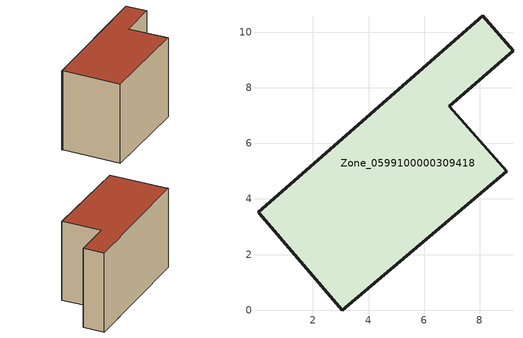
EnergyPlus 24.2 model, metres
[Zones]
Zone_0599100000309418
 floor ground (C_G): 0.02,3.52 8.11,10.59 9.2,9.34 6.91,7.34 8.97,4.99 3.06,0 0.06,3.48 z0
 wall outside (C_F): 0.06,3.48 3.06,0 8.97,4.99 6.91,7.34 9.2,9.34 8.11,10.59 0.02,3.52 0.06,3.48 z0:6.46
 roof outside (C_R): 0.02,3.52 0.06,3.48 3.06,0 8.97,4.99 6.91,7.34 9.2,9.34 8.11,10.59 z6.46
[BUILDING]
Pand.0599100000309418: North Axis=0; Terrain=City; Loads Convergence Tolerance Value=0.04; Temperature Convergence Tolerance Value=0.4; Solar Distribution=FullExterior; Maximum Number of Warmup Days=25; Minimum Number of Warmup Days=1
[Site:Location]
Rotterdam.The.Hague.AP_ZH_NLD Design_Conditions: Latitude=51.96; Longitude=4.45; Time Zone=1; Elevation=-4.5
[SITE:GROUNDTEMPERATURE:BUILDINGSURFACE]
18, 18, 18, 18, 18, 18, 18, 18, 18, 18, 18, 18
[MATERIAL] Thermal Absorptance=0.9; Solar Absorptance=0.7; Visible Absorptance=0.7
Name | Roughness | Thickness | Conductivity | Density | Specific Heat
G.TI.1946 | MediumSmooth | 0.15 | 1 | 540 | 1210
F.TI.1946 | Rough | 0.3 | 0.857143 | 1920 | 840
R.TI.1946 | MediumRough | 0.2 | 0.1 | 1500 | 1000
[CONSTRUCTION]
C_G: G.TI.1946
C_F: F.TI.1946
C_R: R.TI.1946
[ZONE]
Zone_0599100000309418: Type=1; Multiplier=1; Ceiling Height=Autocalculate; Volume=Autocalculate; Floor Area=autocalculate; Part of Total Floor Area=Yes
[ZONEINFILTRATION:DESIGNFLOWRATE]
Infil_Zone_0599100000309418: Zone or ZoneList or Space or SpaceList=Zone_0599100000309418; Schedule=AlwaysOn; Design Flow Rate Calculation Method=Flow/Area; Flow Rate per Floor Area=0.003; Constant Term Coefficient=1; Temperature Term Coefficient=0; Velocity Term Coefficient=0; Velocity Squared Term Coefficient=0
[HVACTEMPLATE:ZONE:IDEALLOADSAIRSYSTEM]
Zone_0599100000309418: Maximum Heating Supply Air Temperature=50; Minimum Cooling Supply Air Temperature=13; Maximum Heating Supply Air Humidity Ratio=0.0156; Minimum Cooling Supply Air Humidity Ratio=0.0077; Heating Limit=NoLimit; Cooling Limit=NoLimit; Dehumidification Control Type=ConstantSensibleHeatRatio; Cooling Sensible Heat Ratio=0.7; Dehumidification Setpoint=60; Humidification Control Type=None; Humidification Setpoint=30; Outdoor Air Method=None; Outdoor Air Flow Rate per Person=0.00944; Outdoor Air Flow Rate per Zone Floor Area=0; Outdoor Air Flow Rate per Zone=0; Demand Controlled Ventilation Type=None; Outdoor Air Economizer Type=NoEconomizer; Heat Recovery Type=None; Sensible Heat Recovery Effectiveness=0.7; Latent Heat Recovery Effectiveness=0.65
[ZONECONTROL:THERMOSTAT]
ThermostatControl_Zone_0599100000309418: Zone or ZoneList=Zone_0599100000309418; Control Type Schedule=DualSetpointControlType; Control 1=Thermostat_Zone_0599100000309418; Temperature Difference Between Cutout And Setpoint=0
[THERMOSTATSETPOINT:DUALSETPOINT]
Thermostat_Zone_0599100000309418: Heating Setpoint Temperature Schedule=HeatingSetpoint_Zone_0599100000309418; Cooling Setpoint Temperature Schedule=CoolingSetpoint_Zone_0599100000309418
[SCHEDULE:COMPACT]
HeatingSetpoint_Zone_0599100000309418: Through: 12/31, For: AllDays, Until: 24:00, 21
CoolingSetpoint_Zone_0599100000309418: Through: 12/31, For: AllDays, Until: 24:00, 24
DualSetpointControlType: Through: 12/31, For: AllDays, Until: 24:00, 4
AlwaysOn: Through: 12/31, For: AllDays, Until: 24:00, 1
